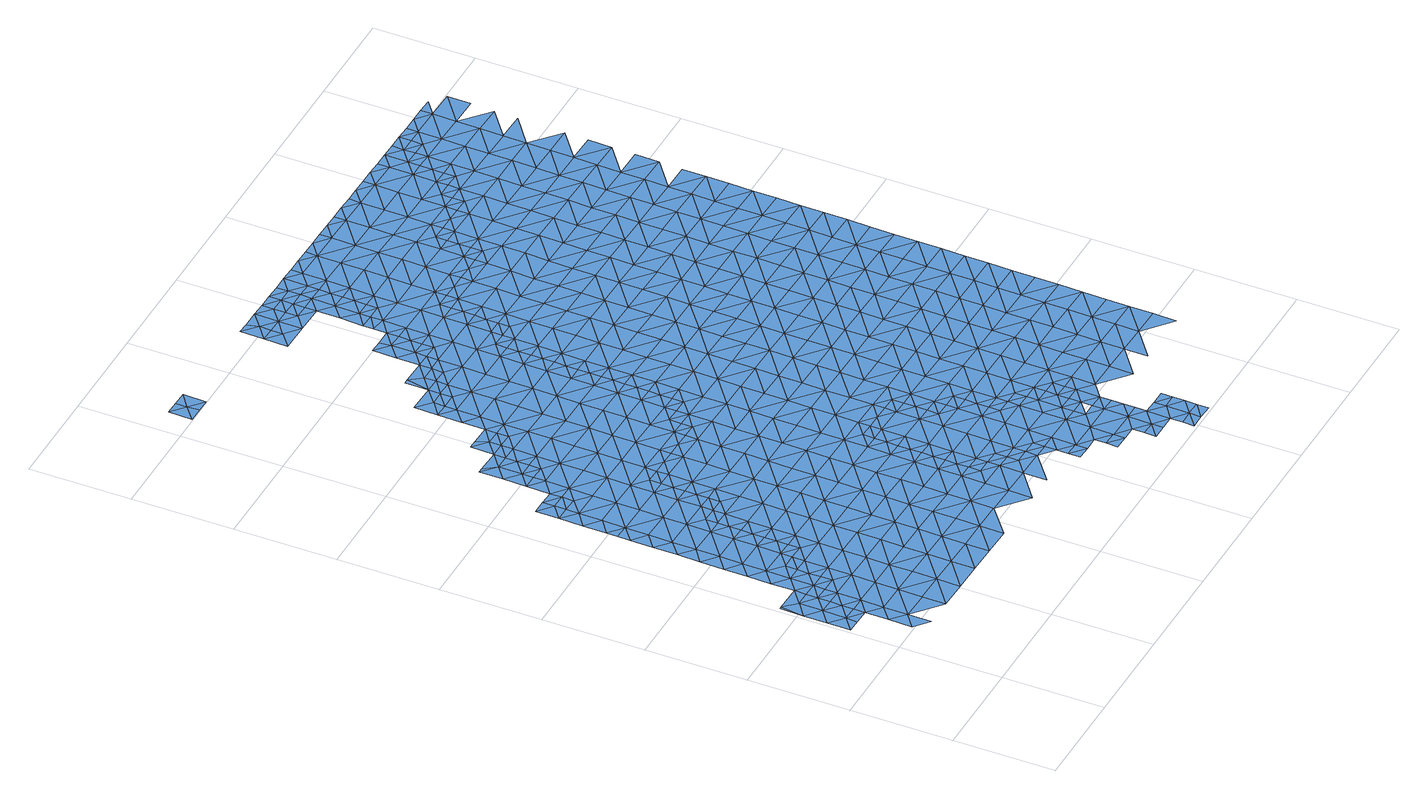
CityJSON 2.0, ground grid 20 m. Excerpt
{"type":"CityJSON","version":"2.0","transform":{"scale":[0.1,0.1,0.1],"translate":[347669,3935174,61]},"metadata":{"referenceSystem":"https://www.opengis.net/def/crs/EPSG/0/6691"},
"CityObjects":{
"waterbody1":{"type":"WaterBody","attributes":{"name":"7","class":"1140","function":"1","WaterBodyRiverFloodingRiskAttribute.description":"4","WaterBodyRiverFloodingRiskAttribute.rankOrg":"3","WaterBodyRiverFloodingRiskAttribute.adminType":"2","WaterBodyRiverFloodingRiskAttribute.scale":"L2"},"geometry":[{"type":"MultiSurface","lod":"1","boundaries":[[[0,1,2]],[[3,2,1]],[[1,4,3]],[[3,4,5]],[[6,7,8]],[[6,5,7]],[[5,4,7]],[[1,9,4]],[[10,11,12]],[[10,8,11]],[[8,7,11]],[[13,9,1]],[[13,1,14]],[[4,15,7]],[[16,12,11]],[[9,15,4]],[[7,17,11]],[[18,16,11]],[[15,17,7]],[[14,19,13]],[[19,9,13]],[[11,17,18]],[[14,20,19]],[[21,15,9]],[[19,22,9]],[[23,18,24]],[[18,17,24]],[[25,23,24]],[[26,17,15]],[[27,25,28]],[[27,29,30]],[[21,9,22]],[[25,24,28]],[[21,26,15]],[[31,24,17]],[[20,32,19]],[[29,27,28]],[[26,31,17]],[[19,33,22]],[[28,34,29]],[[32,33,19]],[[20,35,32]],[[22,33,21]],[[28,24,36]],[[36,24,31]],[[28,36,34]],[[33,37,21]],[[21,38,26]],[[35,39,32]],[[40,41,42]],[[26,43,31]],[[42,34,40]],[[38,21,37]],[[34,36,40]],[[40,44,41]],[[32,45,33]],[[44,46,47]],[[47,41,44]],[[35,48,39]],[[26,38,43]],[[44,49,46]],[[33,50,37]],[[36,31,51]],[[49,52,53]],[[36,54,40]],[[53,46,49]],[[45,32,39]],[[51,31,43]],[[51,54,36]],[[40,55,44]],[[56,57,58]],[[59,52,49]],[[58,52,59]],[[50,33,45]],[[54,55,40]],[[38,60,43]],[[48,61,39]],[[38,37,60]],[[56,58,59]],[[44,62,49]],[[60,37,50]],[[39,61,45]],[[55,62,44]],[[49,62,59]],[[51,43,63]],[[48,64,61]],[[56,59,65]],[[45,66,50]],[[43,60,63]],[[51,67,54]],[[45,61,68]],[[69,59,62]],[[51,63,70]],[[65,59,69]],[[54,71,55]],[[45,68,66]],[[51,70,67]],[[64,72,61]],[[60,50,73]],[[74,65,69]],[[75,65,74]],[[76,75,74]],[[71,77,55]],[[50,66,73]],[[54,67,71]],[[61,78,68]],[[63,60,79]],[[74,80,76]],[[63,81,70]],[[62,55,77]],[[72,78,61]],[[78,66,68]],[[82,76,80]],[[83,82,80]],[[60,73,79]],[[70,81,67]],[[69,84,74]],[[69,62,84]],[[85,73,66]],[[86,83,87]],[[86,88,89]],[[81,63,79]],[[84,62,77]],[[83,80,87]],[[74,90,80]],[[81,91,67]],[[67,92,71]],[[88,86,87]],[[91,92,67]],[[71,92,77]],[[66,78,85]],[[93,87,80]],[[74,84,90]],[[94,88,87]],[[72,95,78]],[[96,93,80]],[[97,95,72]],[[73,85,98]],[[79,73,99]],[[96,80,90]],[[77,100,84]],[[93,94,87]],[[101,85,78]],[[102,100,77]],[[73,98,99]],[[102,77,92]],[[81,79,103]],[[81,104,91]],[[103,79,99]],[[78,95,105]],[[85,106,98]],[[90,84,107]],[[108,94,93]],[[101,106,85]],[[104,109,91]],[[78,105,101]],[[81,103,104]],[[97,110,95]],[[84,100,107]],[[98,111,99]],[[92,91,109]],[[96,90,112]],[[113,108,93]],[[95,114,105]],[[102,115,100]],[[90,107,112]],[[102,92,115]],[[105,116,101]],[[93,96,117]],[[110,114,95]],[[103,99,111]],[[98,106,111]],[[117,96,112]],[[103,118,104]],[[92,109,115]],[[111,118,103]],[[116,119,101]],[[113,93,117]],[[100,120,107]],[[119,121,101]],[[105,114,116]],[[106,101,121]],[[107,120,112]],[[104,122,109]],[[100,115,123]],[[124,113,117]],[[125,126,106]],[[106,126,111]],[[106,121,125]],[[120,100,123]],[[127,128,110]],[[109,122,115]],[[129,116,114]],[[104,118,130]],[[126,131,111]],[[110,132,114]],[[112,133,117]],[[131,134,111]],[[111,134,118]],[[122,104,130]],[[135,123,115]],[[136,129,114]],[[124,117,137]],[[132,136,114]],[[134,138,118]],[[112,120,139]],[[110,128,132]],[[138,140,118]],[[118,140,130]],[[136,141,129]],[[133,112,139]],[[135,115,122]],[[137,117,133]],[[140,142,130]],[[143,122,130]],[[144,145,123]],[[146,132,128]],[[147,139,120]],[[130,142,143]],[[123,135,144]],[[120,123,145]],[[148,149,150]],[[148,137,133]],[[150,137,148]],[[151,146,128]],[[152,151,128]],[[153,133,139]],[[154,149,148]],[[151,155,146]],[[122,143,156]],[[120,145,147]],[[133,153,148]],[[135,122,157]],[[135,158,144]],[[159,154,148]],[[143,160,156]],[[122,156,157]],[[139,147,153]],[[161,159,148]],[[160,162,156]],[[145,144,158]],[[135,157,158]],[[145,163,147]],[[148,153,161]],[[164,153,147]],[[161,165,159]],[[145,158,163]],[[166,159,165]],[[157,156,167]],[[156,162,167]],[[168,166,165]],[[169,167,162]],[[157,170,158]],[[147,163,171]],[[153,172,161]],[[173,174,175]],[[174,168,165]],[[173,168,174]],[[176,170,157]],[[164,147,171]],[[158,170,163]],[[177,165,161]],[[157,167,176]],[[178,175,174]],[[179,175,178]],[[169,180,167]],[[181,179,178]],[[172,177,161]],[[182,183,184]],[[183,185,186]],[[153,164,172]],[[186,184,183]],[[165,177,174]],[[163,187,171]],[[188,189,190]],[[188,181,178]],[[191,176,167]],[[190,181,188]],[[180,191,167]],[[183,192,185]],[[193,178,174]],[[194,192,180]],[[194,185,192]],[[163,170,195]],[[196,197,198]],[[182,199,183]],[[200,189,188]],[[201,189,200]],[[202,203,197]],[[192,191,180]],[[204,201,200]],[[205,188,178]],[[163,195,187]],[[164,206,172]],[[193,174,177]],[[176,207,170]],[[164,171,206]],[[200,208,204]],[[209,192,183]],[[197,196,202]],[[199,209,183]],[[210,207,176]],[[211,204,208]],[[206,171,187]],[[212,213,214]],[[212,215,213]],[[216,211,208]],[[217,203,218]],[[176,191,210]],[[205,178,193]],[[170,219,195]],[[206,220,172]],[[203,202,218]],[[208,221,216]],[[199,217,218]],[[172,222,177]],[[196,223,202]],[[205,224,188]],[[225,221,226]],[[207,219,170]],[[225,216,221]],[[218,209,199]],[[227,214,213]],[[228,208,200]],[[209,229,192]],[[192,230,191]],[[231,232,213]],[[221,233,226]],[[200,188,228]],[[223,234,202]],[[229,230,192]],[[219,235,195]],[[236,226,233]],[[222,172,220]],[[191,230,210]],[[222,237,177]],[[238,239,223]],[[237,205,193]],[[213,240,227]],[[202,241,218]],[[228,188,224]],[[238,242,239]],[[243,236,233]],[[232,240,213]],[[187,195,235]],[[239,242,244]],[[187,245,206]],[[246,221,208]],[[193,177,237]],[[247,243,233]],[[239,234,223]],[[235,245,187]],[[248,207,210]],[[206,245,220]],[[230,249,210]],[[205,250,224]],[[251,233,221]],[[244,252,239]],[[253,240,232]],[[208,228,254]],[[202,234,241]],[[209,255,229]],[[233,256,247]],[[209,218,255]],[[246,208,254]],[[220,257,222]],[[250,205,237]],[[207,258,219]],[[259,228,224]],[[245,257,220]],[[250,260,224]],[[251,256,233]],[[253,261,240]],[[248,210,249]],[[239,262,234]],[[248,258,207]],[[258,235,219]],[[261,252,263]],[[218,241,255]],[[263,240,261]],[[251,221,246]],[[239,252,262]],[[234,264,241]],[[265,245,235]],[[259,266,228]],[[229,255,267]],[[230,229,268]],[[269,250,237]],[[258,270,235]],[[252,261,262]],[[224,260,259]],[[222,257,271]],[[237,222,272]],[[251,273,256]],[[254,228,266]],[[268,229,267]],[[273,274,275]],[[275,256,273]],[[234,262,276]],[[269,260,250]],[[241,277,255]],[[278,257,245]],[[246,254,266]],[[249,230,279]],[[222,271,272]],[[266,280,246]],[[281,282,283]],[[248,249,279]],[[234,276,264]],[[255,277,267]],[[253,284,285]],[[281,274,273]],[[278,271,257]],[[261,253,286]],[[283,274,281]],[[230,268,279]],[[269,237,272]],[[235,270,265]],[[251,246,280]],[[287,273,251]],[[262,261,286]],[[269,288,260]],[[277,241,264]],[[253,285,286]],[[289,290,291]],[[290,282,281]],[[292,272,271]],[[289,282,290]],[[293,248,279]],[[259,260,288]],[[245,265,278]],[[258,248,294]],[[258,295,270]],[[251,280,287]],[[294,248,293]],[[294,295,258]],[[296,291,290]],[[297,267,277]],[[284,298,285]],[[299,279,268]],[[262,286,300]],[[276,262,301]],[[302,280,266]],[[268,267,303]],[[292,271,278]],[[304,290,281]],[[292,305,272]],[[301,262,300]],[[272,306,269]],[[259,288,307]],[[266,259,302]],[[303,267,297]],[[308,286,285]],[[273,287,309]],[[281,273,304]],[[265,270,295]],[[279,299,293]],[[305,306,272]],[[264,276,310]],[[311,288,269]],[[259,307,302]],[[298,308,285]],[[280,312,287]],[[296,290,313]],[[273,309,304]],[[277,264,310]],[[299,268,303]],[[276,301,310]],[[304,314,290]],[[315,294,293]],[[306,311,269]],[[277,316,297]],[[265,295,317]],[[278,265,318]],[[312,280,302]],[[300,286,308]],[[287,319,309]],[[313,290,314]],[[300,320,301]],[[321,315,293]],[[322,305,292]],[[321,293,299]],[[323,295,294]],[[307,288,311]],[[277,310,324]],[[265,317,318]],[[325,302,307]],[[292,278,322]],[[319,287,312]],[[320,300,308]],[[315,323,294]],[[326,313,314]],[[277,324,316]],[[327,328,298]],[[329,299,303]],[[330,306,305]],[[303,297,331]],[[278,318,322]],[[332,307,311]],[[331,297,316]],[[333,308,298]],[[329,321,299]],[[309,319,334]],[[304,309,335]],[[301,320,336]],[[310,301,337]],[[325,307,332]],[[317,338,318]],[[325,339,302]],[[314,304,335]],[[317,295,338]],[[328,333,298]],[[312,339,319]],[[305,322,330]],[[326,314,340]],[[330,341,306]],[[309,334,335]],[[324,310,337]],[[312,302,339]],[[301,336,337]],[[335,342,314]],[[338,295,323]],[[343,316,324]],[[303,331,329]],[[308,344,320]],[[345,315,321]],[[346,322,318]],[[314,342,340]],[[333,344,308]],[[319,347,334]],[[311,306,348]],[[349,345,321]],[[350,324,337]],[[349,321,329]],[[320,351,336]],[[352,323,315]],[[332,311,348]],[[353,318,338]],[[354,330,322]],[[306,341,348]],[[332,355,325]],[[319,339,347]],[[345,352,315]],[[356,340,342]],[[324,350,343]],[[346,318,353]],[[357,329,331]],[[346,354,322]],[[358,338,323]],[[331,316,359]],[[330,354,341]],[[360,334,347]],[[361,350,337]],[[362,342,335]],[[332,348,355]],[[355,363,325]],[[359,316,343]],[[325,364,339]],[[320,344,351]],[[335,334,365]],[[366,356,342]],[[367,368,328]],[[328,369,333]],[[337,336,361]],[[364,347,339]],[[329,370,349]],[[365,362,335]],[[368,369,328]],[[369,344,333]],[[334,360,365]],[[341,371,348]],[[357,370,329]],[[362,366,342]],[[370,345,349]],[[336,351,361]],[[358,323,352]],[[358,372,338]],[[331,359,357]],[[350,373,343]],[[364,325,363]],[[374,341,354]],[[353,338,372]],[[348,375,355]],[[376,373,350]],[[377,351,344]],[[376,350,361]],[[346,353,372]],[[343,378,359]],[[360,347,379]],[[341,374,371]],[[345,380,352]],[[355,375,363]],[[372,381,346]],[[346,382,354]],[[383,377,344]],[[377,361,351]],[[362,384,366]],[[383,344,369]],[[347,364,379]],[[379,385,360]],[[384,386,387]],[[388,380,345]],[[387,366,384]],[[388,345,370]],[[375,348,371]],[[359,389,357]],[[390,364,363]],[[354,391,374]],[[392,376,361]],[[384,393,386]],[[365,360,394]],[[393,395,396]],[[358,352,380]],[[343,373,378]],[[382,391,354]],[[396,386,393]],[[397,372,358]],[[346,381,382]],[[374,391,371]],[[362,365,394]],[[398,363,375]],[[364,390,379]],[[360,385,394]],[[362,399,384]],[[389,359,378]],[[370,357,389]],[[400,388,370]],[[394,399,362]],[[401,397,358]],[[402,395,393]],[[361,377,392]],[[392,403,376]],[[401,358,380]],[[376,404,373]],[[390,363,398]],[[405,381,372]],[[379,406,385]],[[403,404,376]],[[390,406,379]],[[399,407,384]],[[408,378,373]],[[384,409,393]],[[381,405,382]],[[370,389,400]],[[400,410,388]],[[388,411,380]],[[371,391,412]],[[402,393,413]],[[375,371,414]],[[404,408,373]],[[385,415,394]],[[405,372,397]],[[414,371,412]],[[398,375,414]],[[378,416,389]],[[417,415,385]],[[415,399,394]],[[380,418,401]],[[393,409,413]],[[382,419,391]],[[384,407,409]],[[385,406,417]],[[420,419,382]],[[388,410,411]],[[421,422,398]],[[391,419,412]],[[423,407,399]],[[424,406,390]],[[382,405,420]],[[398,414,421]],[[390,398,422]],[[415,423,399]],[[418,380,411]],[[397,401,418]],[[425,413,409]],[[378,408,416]],[[424,417,406]],[[400,389,426]],[[400,427,410]],[[418,428,397]],[[397,429,405]],[[426,389,416]],[[428,429,397]],[[429,420,405]],[[410,427,411]],[[409,430,425]],[[424,390,422]],[[412,419,431]],[[414,412,432]],[[427,400,426]],[[407,423,433]],[[409,407,434]],[[435,419,420]],[[432,412,431]],[[436,423,415]],[[421,414,437]],[[407,433,434]],[[417,424,438]],[[415,417,436]],[[430,409,434]],[[418,411,439]],[[440,431,419]],[[422,421,437]],[[435,420,429]],[[411,427,439]],[[439,441,418]],[[414,432,437]],[[442,424,422]],[[417,438,436]],[[443,430,434]],[[444,430,443]],[[445,429,428]],[[440,419,435]],[[446,444,443]],[[433,423,447]],[[428,418,448]],[[449,422,437]],[[424,442,438]],[[440,450,431]],[[447,423,436]],[[447,451,433]],[[433,452,434]],[[453,446,443]],[[432,431,450]],[[418,441,448]],[[442,422,449]],[[454,435,429]],[[455,437,432]],[[456,453,443]],[[454,440,435]],[[428,448,445]],[[457,432,450]],[[452,433,451]],[[443,434,452]],[[438,442,458]],[[436,438,459]],[[455,432,457]],[[449,437,455]],[[429,445,454]],[[460,450,440]],[[447,436,459]],[[443,461,456]],[[438,458,459]],[[447,462,451]],[[455,463,449]],[[449,464,442]],[[443,452,461]],[[465,440,454]],[[450,460,457]],[[442,464,458]],[[466,452,451]],[[447,459,462]],[[467,468,469]],[[469,456,467]],[[440,465,460]],[[456,461,467]],[[470,455,457]],[[471,466,451]],[[449,463,464]],[[471,451,462]],[[452,466,461]],[[472,473,474]],[[470,463,455]],[[474,468,472]],[[475,476,458]],[[477,457,460]],[[468,467,472]],[[458,464,475]],[[459,458,476]],[[466,478,461]],[[461,479,467]],[[480,473,472]],[[462,459,476]],[[457,477,470]],[[470,481,463]],[[463,482,464]],[[467,479,472]],[[483,480,472]],[[484,485,462]],[[484,462,476]],[[461,478,479]],[[471,462,485]],[[471,486,466]],[[475,464,482]],[[485,486,471]],[[486,478,466]],[[472,487,483]],[[482,488,475]],[[472,479,487]],[[476,489,484]],[[490,479,478]],[[476,475,489]],[[491,492,493]],[[493,483,491]],[[483,487,491]],[[494,490,478]],[[490,487,479]],[[494,478,486]],[[489,495,484]],[[484,496,485]],[[497,492,491]],[[496,486,485]],[[490,498,487]],[[499,497,491]],[[498,500,487]],[[486,501,494]],[[491,487,500]],[[499,491,500]],[[502,498,490]],[[490,494,502]],[[503,499,500]],[[504,500,498]],[[500,505,503]],[[506,504,498]]]}]},
"waterbody2":{"type":"WaterBody","attributes":{"name":"7","class":"1140","function":"1","WaterBodyRiverFloodingRiskAttribute.description":"4","WaterBodyRiverFloodingRiskAttribute.rankOrg":"1","WaterBodyRiverFloodingRiskAttribute.adminType":"2","WaterBodyRiverFloodingRiskAttribute.scale":"L2"},"geometry":[{"type":"MultiSurface","lod":"1","boundaries":[[[507,508,509]],[[510,508,507]],[[510,12,508]],[[510,10,12]],[[10,510,8]],[[511,5,6]],[[512,5,511]],[[513,508,12]],[[8,510,511]],[[513,514,508]],[[507,509,515]],[[509,508,514]],[[511,6,8]],[[510,516,511]],[[512,511,517]],[[516,517,511]],[[507,516,510]]]}]},
"waterbody3":{"type":"WaterBody","attributes":{"name":"7","class":"1140","function":"1","WaterBodyRiverFloodingRiskAttribute.description":"4","WaterBodyRiverFloodingRiskAttribute.rankOrg":"2","WaterBodyRiverFloodingRiskAttribute.adminType":"2","WaterBodyRiverFloodingRiskAttribute.scale":"L2"},"geometry":[{"type":"MultiSurface","lod":"1","boundaries":[[[513,12,518]],[[514,513,518]],[[12,16,518]],[[519,514,520]],[[514,518,520]],[[16,18,518]],[[521,519,520]],[[522,519,521]],[[23,25,518]],[[518,18,23]],[[520,518,25]],[[523,522,521]],[[524,522,523]],[[27,30,520]],[[520,30,521]],[[520,25,27]],[[525,524,523]],[[526,524,525]],[[30,527,521]],[[521,528,523]],[[529,526,525]],[[530,526,529]],[[29,527,30]],[[531,530,532]],[[528,521,527]],[[530,529,532]],[[528,533,523]],[[525,523,533]],[[525,534,529]],[[535,531,532]],[[536,531,535]],[[29,34,527]],[[533,534,525]],[[537,538,536]],[[34,42,527]],[[41,528,527]],[[529,539,532]],[[538,537,540]],[[42,41,527]],[[536,535,537]],[[534,539,529]],[[540,541,542]],[[41,47,528]],[[46,533,528]],[[532,543,535]],[[47,46,528]],[[540,537,541]],[[535,543,537]],[[46,53,533]],[[52,534,533]],[[53,52,533]],[[544,542,545]],[[543,532,539]],[[542,541,545]],[[57,539,534]],[[537,546,541]],[[547,544,545]],[[58,57,534]],[[58,534,52]],[[548,546,537]],[[541,546,545]],[[537,543,548]],[[549,547,545]],[[550,539,57]],[[539,551,543]],[[552,549,545]],[[56,550,57]],[[545,546,552]],[[551,539,550]],[[553,554,549]],[[552,553,549]],[[548,543,555]],[[554,553,556]],[[555,543,551]],[[555,557,548]],[[56,75,550]],[[553,558,556]],[[546,548,557]],[[556,558,559]],[[546,560,552]],[[75,56,65]],[[75,76,550]],[[560,553,552]],[[551,550,76]],[[76,82,551]],[[561,559,558]],[[82,83,551]],[[555,551,83]],[[546,557,560]],[[562,558,553]],[[560,563,553]],[[564,561,558]],[[86,89,555]],[[555,89,557]],[[555,83,86]],[[563,562,553]],[[562,564,558]],[[89,565,557]],[[557,566,560]],[[88,565,89]],[[562,567,564]],[[568,564,567]],[[569,568,567]],[[566,570,560]],[[557,565,566]],[[563,570,562]],[[567,571,569]],[[563,560,570]],[[572,569,571]],[[572,573,574]],[[88,94,565]],[[575,567,562]],[[573,572,571]],[[576,575,562]],[[576,562,570]],[[577,565,94]],[[565,578,566]],[[577,578,565]],[[573,571,579]],[[108,577,94]],[[566,580,570]],[[581,579,571]],[[571,567,581]],[[581,567,575]],[[570,582,576]],[[108,113,577]],[[580,566,578]],[[576,582,575]],[[581,583,579]],[[584,583,585]],[[584,579,583]],[[586,578,577]],[[570,580,582]],[[586,577,113]],[[585,587,588]],[[582,589,575]],[[587,585,583]],[[588,587,590]],[[581,575,589]],[[581,591,583]],[[586,592,578]],[[578,593,580]],[[586,113,124]],[[594,590,595]],[[590,587,595]],[[580,596,582]],[[581,589,591]],[[583,597,587]],[[598,594,595]],[[124,137,586]],[[593,596,580]],[[599,597,583]],[[578,592,593]],[[149,592,586]],[[582,600,589]],[[583,591,599]],[[587,601,595]],[[602,598,595]],[[150,149,586]],[[150,586,137]],[[597,601,587]],[[603,593,592]],[[582,596,600]],[[604,592,149]],[[591,589,605]],[[602,595,601]],[[591,606,599]],[[604,603,592]],[[605,589,600]],[[605,606,591]],[[607,608,602]],[[609,596,593]],[[154,604,149]],[[599,606,597]],[[607,602,601]],[[608,610,611]],[[603,609,593]],[[609,600,596]],[[597,612,601]],[[610,608,607]],[[606,612,597]],[[154,159,604]],[[609,613,600]],[[612,614,601]],[[601,615,607]],[[166,168,604]],[[607,616,610]],[[166,604,159]],[[605,600,613]],[[603,604,168]],[[605,617,606]],[[173,175,603]],[[603,175,609]],[[173,603,168]],[[615,601,614]],[[605,613,618]],[[616,607,615]],[[606,619,612]],[[179,181,609]],[[179,609,175]],[[620,621,616]],[[613,609,181]],[[605,618,617]],[[189,618,613]],[[612,622,614]],[[623,624,621]],[[620,616,615]],[[190,189,613]],[[190,613,181]],[[606,617,619]],[[623,621,620]],[[201,204,618]],[[201,618,189]],[[622,612,619]],[[617,618,204]],[[625,620,615]],[[615,614,626]],[[204,211,617]],[[211,216,617]],[[626,625,615]],[[619,617,216]],[[623,620,627]],[[614,622,626]],[[625,627,620]],[[216,225,619]],[[225,226,619]],[[619,226,622]],[[226,236,622]],[[236,243,622]],[[626,622,243]],[[625,628,627]],[[629,627,628]],[[630,629,628]],[[631,630,628]],[[632,630,631]],[[633,632,631]],[[634,635,626]],[[626,243,634]],[[633,636,637]],[[625,626,635]],[[625,638,628]],[[636,633,631]],[[634,243,247]],[[635,638,625]],[[639,637,640]],[[640,637,636]],[[247,275,634]],[[256,275,247]],[[631,641,636]],[[631,628,641]],[[274,635,634]],[[275,274,634]],[[641,628,638]],[[640,636,642]],[[282,638,635]],[[283,282,635]],[[283,635,274]],[[636,643,642]],[[644,645,646]],[[636,641,643]],[[646,647,648]],[[289,291,638]],[[289,638,282]],[[647,646,645]],[[641,638,291]],[[649,650,651]],[[651,642,649]],[[652,648,647]],[[642,643,649]],[[645,653,647]],[[641,654,643]],[[655,656,657]],[[657,650,655]],[[650,649,655]],[[641,291,654]],[[658,647,653]],[[652,647,658]],[[655,659,656]],[[643,660,649]],[[661,659,653]],[[661,656,659]],[[291,296,654]],[[662,660,643]],[[662,643,654]],[[649,663,655]],[[664,653,659]],[[658,653,664]],[[296,313,654]],[[655,665,659]],[[666,658,664]],[[649,660,663]],[[654,667,662]],[[659,668,664]],[[669,667,654]],[[654,313,669]],[[666,664,670]],[[655,663,665]],[[662,671,660]],[[669,313,326]],[[659,665,668]],[[670,664,668]],[[326,340,669]],[[671,672,660]],[[662,667,671]],[[663,672,665]],[[663,660,672]],[[673,670,668]],[[669,674,667]],[[665,675,668]],[[676,673,668]],[[669,340,674]],[[675,665,672]],[[674,677,667]],[[667,678,671]],[[679,676,668]],[[340,356,674]],[[678,672,671]],[[668,675,679]],[[356,366,674]],[[667,677,678]],[[386,677,674]],[[680,676,679]],[[387,386,674]],[[387,674,366]],[[675,672,681]],[[682,679,675]],[[672,678,681]],[[386,396,677]],[[395,678,677]],[[396,395,677]],[[680,679,683]],[[684,675,681]],[[685,681,678]],[[675,684,682]],[[685,678,395]],[[683,679,682]],[[686,684,681]],[[687,683,682]],[[685,395,402]],[[686,681,685]],[[688,682,684]],[[689,687,682]],[[402,413,685]],[[690,688,684]],[[690,684,686]],[[689,682,688]],[[686,685,691]],[[685,413,691]],[[692,690,686]],[[693,689,688]],[[413,425,691]],[[686,691,694]],[[690,695,688]],[[696,693,688]],[[425,430,691]],[[686,694,692]],[[695,696,688]],[[430,444,691]],[[446,694,691]],[[444,446,691]],[[695,690,692]],[[697,692,694]],[[698,694,446]],[[699,696,695]],[[697,695,692]],[[698,446,453]],[[697,694,698]],[[699,695,700]],[[453,456,698]],[[701,695,697]],[[700,695,701]],[[468,697,698]],[[469,468,698]],[[698,456,469]],[[702,700,701]],[[474,473,697]],[[697,468,474]],[[701,697,473]],[[701,703,702]],[[701,473,703]],[[480,704,473]],[[473,704,703]],[[705,703,704]],[[480,483,704]],[[493,492,704]],[[704,483,493]],[[705,704,492]]]}]},
"waterbody4":{"type":"WaterBody","attributes":{"name":"7","class":"1140","function":"1","WaterBodyRiverFloodingRiskAttribute.description":"4","WaterBodyRiverFloodingRiskAttribute.rankOrg":"1","WaterBodyRiverFloodingRiskAttribute.adminType":"2","WaterBodyRiverFloodingRiskAttribute.scale":"L2"},"geometry":[{"type":"MultiSurface","lod":"1","boundaries":[[[706,544,547]],[[547,554,706]],[[549,554,547]],[[707,554,556]],[[554,707,706]],[[707,708,706]],[[706,708,544]]]}]},
"waterbody5":{"type":"WaterBody","attributes":{"name":"7","class":"1140","function":"1","WaterBodyRiverFloodingRiskAttribute.description":"4","WaterBodyRiverFloodingRiskAttribute.rankOrg":"1","WaterBodyRiverFloodingRiskAttribute.adminType":"2","WaterBodyRiverFloodingRiskAttribute.scale":"L2"},"geometry":[{"type":"MultiSurface","lod":"1","boundaries":[[[561,564,709]],[[561,709,559]],[[710,709,711]],[[569,572,711]],[[709,710,559]],[[568,569,709]],[[711,709,569]],[[564,568,709]],[[572,574,711]],[[712,711,574]],[[713,710,711]],[[713,711,712]]]}]},
"waterbody6":{"type":"WaterBody","attributes":{"name":"7","class":"1140","function":"1","WaterBodyRiverFloodingRiskAttribute.description":"4","WaterBodyRiverFloodingRiskAttribute.rankOrg":"1","WaterBodyRiverFloodingRiskAttribute.adminType":"2","WaterBodyRiverFloodingRiskAttribute.scale":"L2"},"geometry":[{"type":"MultiSurface","lod":"1","boundaries":[[[714,715,716]],[[716,717,714]],[[716,715,718]],[[719,716,718]],[[716,719,720]],[[720,717,716]]]}]},
"waterbody7":{"type":"WaterBody","attributes":{"name":"7","class":"1140","function":"1","WaterBodyRiverFloodingRiskAttribute.description":"4","WaterBodyRiverFloodingRiskAttribute.rankOrg":"1","WaterBodyRiverFloodingRiskAttribute.adminType":"2","WaterBodyRiverFloodingRiskAttribute.scale":"L2"},"geometry":[{"type":"MultiSurface","lod":"1","boundaries":[[[721,722,723]],[[721,723,585]],[[584,585,723]],[[574,573,723]],[[573,584,723]],[[579,584,573]],[[722,574,723]]]}]},
"waterbody8":{"type":"WaterBody","attributes":{"name":"7","class":"1140","function":"1","WaterBodyRiverFloodingRiskAttribute.description":"4","WaterBodyRiverFloodingRiskAttribute.rankOrg":"1","WaterBodyRiverFloodingRiskAttribute.adminType":"2","WaterBodyRiverFloodingRiskAttribute.scale":"L2"},"geometry":[{"type":"MultiSurface","lod":"1","boundaries":[[[608,598,602]],[[608,611,724]],[[598,608,724]],[[611,725,724]],[[724,725,594]],[[594,598,724]]]}]},
"waterbody9":{"type":"WaterBody","attributes":{"name":"7","class":"1140","function":"1","WaterBodyRiverFloodingRiskAttribute.description":"4","WaterBodyRiverFloodingRiskAttribute.rankOrg":"1","WaterBodyRiverFloodingRiskAttribute.adminType":"2","WaterBodyRiverFloodingRiskAttribute.scale":"L2"},"geometry":[{"type":"MultiSurface","lod":"1","boundaries":[[[621,624,726]],[[727,726,624]],[[610,726,611]],[[611,727,728]],[[727,611,726]],[[610,621,726]],[[621,610,616]]]}]},
"waterbody10":{"type":"WaterBody","attributes":{"name":"7","class":"1140","function":"1","WaterBodyRiverFloodingRiskAttribute.description":"4","WaterBodyRiverFloodingRiskAttribute.rankOrg":"4","WaterBodyRiverFloodingRiskAttribute.adminType":"2","WaterBodyRiverFloodingRiskAttribute.scale":"L2"},"geometry":[{"type":"MultiSurface","lod":"1","boundaries":[[[729,263,252]],[[240,263,729]],[[227,240,729]],[[730,731,732]],[[731,733,732]],[[733,731,734]],[[735,734,731]],[[736,734,735]],[[736,737,734]],[[738,736,739]],[[740,738,739]],[[741,738,740]],[[151,152,742]],[[743,742,152]],[[743,744,742]],[[745,744,743]],[[745,215,744]],[[745,746,215]],[[735,746,745]],[[735,747,746]],[[747,748,746]],[[748,232,746]],[[746,232,231]],[[735,745,739]],[[749,739,745]],[[231,215,746]],[[212,214,744]],[[744,214,750]],[[214,242,750]],[[729,242,214]],[[244,242,729]],[[733,751,752]],[[751,753,752]],[[752,753,754]],[[754,755,752]],[[756,755,754]],[[730,757,758]],[[732,759,757]],[[759,732,752]],[[755,759,752]],[[760,734,761]],[[132,146,136]],[[136,146,762]],[[146,155,762]],[[155,763,762]],[[742,763,155]],[[762,763,764]],[[763,765,764]],[[750,765,763]],[[765,198,764]],[[196,198,765]],[[125,121,766]],[[121,767,766]],[[121,119,767]],[[119,129,767]],[[129,119,116]],[[129,141,767]],[[141,768,767]],[[762,768,141]],[[768,769,767]],[[769,768,770]],[[768,764,770]],[[771,769,770]],[[766,769,771]],[[766,771,772]],[[773,772,771]],[[773,774,772]],[[774,773,775]],[[776,775,773]],[[776,162,775]],[[169,162,776]],[[138,134,774]],[[138,774,140]],[[142,140,775]],[[160,142,775]],[[142,160,143]],[[131,772,134]],[[131,126,772]],[[776,180,169]],[[194,180,776]],[[186,185,773]],[[184,186,773]],[[182,184,777]],[[777,184,771]],[[182,777,199]],[[217,199,777]],[[777,203,217]],[[203,777,770]],[[185,194,776]],[[160,775,162]],[[185,776,773]],[[774,775,140]],[[772,774,134]],[[184,773,771]],[[766,772,126]],[[777,771,770]],[[766,767,769]],[[125,766,126]],[[752,732,733]],[[757,730,732]],[[735,731,778]],[[778,747,735]],[[214,227,729]],[[252,244,729]],[[141,136,762]],[[197,203,770]],[[198,197,770]],[[238,196,765]],[[198,770,764]],[[768,762,764]],[[238,223,196]],[[238,765,242]],[[242,765,750]],[[763,744,750]],[[215,212,744]],[[743,749,745]],[[779,749,743]],[[780,779,743]],[[781,779,780]],[[744,763,742]],[[743,152,780]],[[151,742,155]],[[739,749,740]],[[737,761,734]],[[739,736,735]],[[760,733,734]]]}]},
"waterbody11":{"type":"WaterBody","attributes":{"name":"7","class":"1140","function":"1","WaterBodyRiverFloodingRiskAttribute.description":"4","WaterBodyRiverFloodingRiskAttribute.rankOrg":"1","WaterBodyRiverFloodingRiskAttribute.adminType":"2","WaterBodyRiverFloodingRiskAttribute.scale":"L2"},"geometry":[{"type":"MultiSurface","lod":"1","boundaries":[[[782,783,633]],[[784,785,624]],[[632,783,630]],[[784,627,629]],[[629,630,784]],[[623,784,624]],[[623,627,784]],[[786,783,782]],[[632,633,783]],[[785,783,786]],[[784,783,785]],[[783,784,630]]]}]},
"waterbody12":{"type":"WaterBody","attributes":{"name":"7","class":"1140","function":"1","WaterBodyRiverFloodingRiskAttribute.description":"4","WaterBodyRiverFloodingRiskAttribute.rankOrg":"2","WaterBodyRiverFloodingRiskAttribute.adminType":"2","WaterBodyRiverFloodingRiskAttribute.scale":"L2"},"geometry":[{"type":"MultiSurface","lod":"1","boundaries":[[[787,644,788]],[[789,790,791]],[[792,793,788]],[[794,791,790]],[[644,795,788]],[[795,792,788]],[[787,788,796]],[[788,793,796]],[[794,793,791]],[[792,791,793]],[[792,789,791]]]}]},
"waterbody13":{"type":"WaterBody","attributes":{"name":"7","class":"1140","function":"1","WaterBodyRiverFloodingRiskAttribute.description":"4","WaterBodyRiverFloodingRiskAttribute.rankOrg":"1","WaterBodyRiverFloodingRiskAttribute.adminType":"2","WaterBodyRiverFloodingRiskAttribute.scale":"L2"},"geometry":[{"type":"MultiSurface","lod":"1","boundaries":[[[789,797,790]],[[646,798,799]],[[798,800,799]],[[648,798,646]],[[799,795,646]],[[646,795,644]],[[799,792,795]],[[789,792,797]],[[800,797,792]],[[801,797,800]],[[800,792,799]],[[802,790,797]],[[801,802,797]]]}]},
"waterbody14":{"type":"WaterBody","attributes":{"name":"7","class":"1140","function":"1","WaterBodyRiverFloodingRiskAttribute.description":"4","WaterBodyRiverFloodingRiskAttribute.rankOrg":"1","WaterBodyRiverFloodingRiskAttribute.adminType":"2","WaterBodyRiverFloodingRiskAttribute.scale":"L2"},"geometry":[{"type":"MultiSurface","lod":"1","boundaries":[[[803,804,796]],[[645,644,804]],[[805,639,806]],[[787,804,644]],[[656,804,803]],[[803,650,657]],[[650,803,806]],[[651,650,806]],[[806,642,651]],[[661,645,804]],[[657,656,803]],[[787,796,804]],[[803,805,806]],[[640,642,806]],[[806,639,640]],[[653,645,661]],[[656,661,804]],[[803,796,805]]]}]}
},
"vertices":[
[92,181,3],[92,227,3],[64,205,3],[65,251,3],[93,274,3],[65,297,3],[66,320,3],[94,320,3],[66,343,3],[150,273,3],[67,366,3],[95,366,3],[67,390,3],[149,226,3],[148,180,3],[151,319,3],[95,389,3],[152,365,3],[124,389,3],[206,225,3],[205,179,3],[207,318,3],[207,272,3],[124,412,3],[152,411,3],[124,435,3],[208,364,3],[125,458,3],[153,457,3],[153,481,3],[125,481,3],[209,410,3],[262,224,3],[263,271,3],[182,480,3],[262,178,3],[210,457,3],[264,317,3],[265,363,3],[319,223,3],[211,503,3],[183,526,3],[182,503,3],[266,409,3],[211,549,3],[320,270,3],[183,573,3],[183,549,3],[318,177,3],[212,595,3],[321,316,3],[266,456,3],[184,619,3],[184,596,3],[267,502,3],[268,548,3],[213,664,3],[185,665,3],[185,642,3],[213,641,3],[321,362,3],[376,223,3],[269,594,3],[322,408,3],[375,176,3],[242,664,3],[377,315,3],[324,501,3],[377,269,3],[270,640,3],[323,455,3],[325,547,3],[432,222,3],[378,361,3],[270,687,3],[242,687,3],[242,710,3],[325,593,3],[433,268,3],[379,407,3],[271,733,3],[380,454,3],[243,733,3],[243,756,3],[326,639,3],[434,314,3],[244,780,3],[272,779,3],[272,802,3],[244,803,3],[327,686,3],[381,500,3],[381,546,3],[329,778,3],[301,802,3],[489,221,3],[328,732,3],[488,174,3],[435,360,3],[436,406,3],[383,638,3],[491,313,3],[382,592,3],[436,453,3],[437,499,3],[490,267,3],[491,359,3],[384,685,3],[329,801,3],[438,545,3],[546,220,3],[492,405,3],[384,731,3],[357,801,3],[547,266,3],[439,591,3],[519,289,3],[385,777,3],[493,452,3],[519,313,3],[440,684,3],[519,336,3],[495,544,3],[440,638,3],[386,800,3],[520,359,3],[520,382,3],[545,173,3],[602,219,3],[547,289,3],[494,498,3],[521,405,3],[574,242,3],[442,776,3],[521,428,3],[495,590,3],[575,265,3],[414,800,3],[521,451,3],[441,730,3],[522,474,3],[575,288,3],[522,497,3],[523,521,3],[496,637,3],[497,683,3],[603,242,3],[498,729,3],[443,822,3],[415,846,3],[414,823,3],[631,218,3],[630,195,3],[499,775,3],[443,845,3],[631,241,3],[551,543,3],[552,589,3],[553,636,3],[471,845,3],[551,520,3],[499,821,3],[579,520,3],[554,682,3],[555,774,3],[500,868,3],[472,868,3],[608,542,3],[472,891,3],[608,519,3],[609,635,3],[554,728,3],[556,820,3],[473,914,3],[501,914,3],[473,937,3],[609,588,3],[557,867,3],[502,960,3],[473,961,3],[636,519,3],[474,984,3],[663,426,3],[663,449,3],[634,426,3],[635,472,3],[635,449,3],[611,727,3],[502,1006,3],[475,1030,3],[474,1007,3],[665,541,3],[664,495,3],[558,913,3],[635,495,3],[610,681,3],[718,332,3],[690,356,3],[689,333,3],[691,425,3],[503,1052,3],[475,1053,3],[718,355,3],[690,379,3],[475,1076,3],[558,959,3],[612,773,3],[666,634,3],[504,1099,3],[720,448,3],[665,587,3],[476,1099,3],[744,216,3],[772,216,3],[744,239,3],[744,193,3],[476,1122,3],[691,402,3],[719,402,3],[667,680,3],[613,819,3],[505,1145,3],[613,866,3],[746,332,3],[559,1005,3],[477,1145,3],[477,1169,3],[773,239,3],[560,1052,3],[720,494,3],[721,540,3],[772,193,3],[800,192,3],[506,1191,3],[775,354,3],[668,726,3],[477,1192,3],[614,912,3],[746,309,3],[774,308,3],[801,238,3],[776,401,3],[745,286,3],[478,1215,3],[774,285,3],[669,772,3],[562,1144,3],[506,1214,3],[723,633,3],[722,586,3],[615,958,3],[562,1190,3],[802,285,3],[829,215,3],[561,1098,3],[776,447,3],[534,1214,3],[669,819,3],[724,679,3],[617,1051,3],[616,1004,3],[830,261,3],[831,307,3],[801,261,3],[832,400,3],[725,771,3],[617,1097,3],[777,493,3],[778,539,3],[672,957,3],[724,725,3],[670,865,3],[671,911,3],[563,1236,3],[535,1260,3],[535,1237,3],[831,353,3],[833,446,3],[726,818,3],[779,585,3],[618,1143,3],[564,1283,4],[536,1306,4],[536,1283,4],[885,168,3],[886,214,3],[886,260,3],[619,1189,3],[672,1003,3],[536,1329,4],[565,1329,4],[537,1352,4],[727,864,3],[779,632,3],[780,678,3],[781,724,3],[565,1352,4],[834,492,3],[942,213,3],[835,585,3],[887,306,3],[888,352,3],[674,1096,3],[835,538,3],[621,1282,4],[728,910,3],[728,956,3],[673,1050,3],[943,259,3],[620,1235,3],[889,399,3],[729,1002,3],[675,1142,3],[593,1351,4],[621,1328,4],[837,677,3],[890,491,3],[782,770,3],[783,817,3],[676,1188,3],[944,305,3],[836,631,3],[783,863,3],[838,723,3],[890,445,3],[731,1095,3],[622,1351,4],[942,167,3],[999,212,3],[892,584,3],[784,909,3],[891,537,3],[730,1049,3],[1000,258,3],[676,1234,3],[677,1281,4],[945,352,3],[945,398,3],[838,769,3],[731,1141,3],[650,1350,4],[785,955,3],[678,1327,4],[947,490,3],[1001,304,3],[894,676,3],[840,862,3],[732,1187,3],[786,1001,3],[893,630,3],[946,444,3],[1001,351,3],[894,722,3],[839,816,3],[841,908,3],[787,1048,3],[678,1350,4],[949,583,3],[895,768,3],[948,536,3],[733,1234,3],[1002,397,3],[735,1326,4],[787,1094,3],[788,1140,3],[734,1280,4],[707,1350,4],[1055,165,3],[1056,211,3],[1056,257,3],[949,629,3],[842,1000,3],[896,815,3],[1004,489,3],[842,954,3],[843,1047,3],[1003,443,3],[1058,350,3],[1005,535,3],[789,1186,3],[951,721,3],[897,861,3],[898,907,3],[1057,303,3],[735,1372,4],[790,1233,3],[707,1396,4],[707,1373,4],[950,675,3],[1005,582,3],[845,1139,3],[898,953,3],[1059,396,3],[736,1418,4],[790,1279,4],[708,1442,4],[708,1419,4],[953,814,3],[844,1093,3],[791,1325,4],[1006,628,3],[952,767,3],[737,1441,4],[1060,442,3],[1060,488,3],[953,860,3],[846,1185,3],[792,1371,4],[1061,534,3],[793,1417,4],[1007,674,3],[1008,720,3],[899,1000,3],[765,1441,4],[900,1046,3],[847,1278,4],[1062,581,3],[846,1232,3],[1008,766,3],[955,952,3],[954,906,3],[901,1092,3],[901,1138,3],[848,1324,4],[902,1184,3],[793,1441,4],[1063,627,3],[1064,673,3],[1009,813,3],[1010,859,3],[822,1440,4],[956,999,3],[957,1045,3],[849,1370,4],[850,1416,4],[1011,905,3],[904,1277,4],[957,1091,3],[903,1231,3],[1064,719,3],[1012,951,3],[1065,766,3],[959,1183,3],[850,1463,4],[822,1463,4],[1067,858,3],[822,1486,4],[905,1323,4],[1066,812,3],[958,1137,3],[1012,998,3],[905,1369,4],[906,1415,4],[851,1486,4],[1067,904,3],[1014,1090,3],[879,1485,4],[1013,1044,3],[960,1230,3],[960,1276,4],[1069,997,3],[907,1462,4],[961,1322,4],[1015,1136,3],[1016,1182,3],[1068,950,3],[963,1415,4],[908,1508,4],[880,1531,4],[879,1508,4],[1071,1089,3],[962,1368,4],[909,1554,4],[881,1578,4],[880,1555,4],[1016,1229,3],[1017,1275,4],[1070,1043,3],[964,1461,4],[964,1507,4],[909,1577,4],[1071,1135,3],[1072,1181,3],[937,1577,4],[1018,1321,4],[1019,1367,4],[1019,1414,4],[965,1553,4],[1073,1228,3],[1074,1274,3],[1021,1506,4],[966,1599,4],[938,1623,4],[938,1600,4],[1020,1460,4],[1075,1320,3],[1075,1366,3],[966,1622,4],[1022,1552,4],[995,1622,4],[1023,1598,4],[1077,1459,3],[1078,1505,3],[1023,1622,4],[1079,1597,4],[1051,1621,4],[1079,1551,4],
[10,391,3],[39,413,3],[16,437,3],[38,367,3],[37,321,3],[35,298,3],[67,413,3],[68,436,3],[11,437,3],[9,344,3],[9,298,3],
[96,412,3],[68,482,3],[96,458,3],[97,505,3],[69,528,3],[98,551,3],[70,574,3],[99,597,3],[71,621,3],[154,504,3],[155,550,3],[100,643,3],[72,667,3],[72,713,3],[100,690,3],[155,596,3],[156,642,3],[101,736,3],[73,759,3],[102,782,3],[74,783,3],[157,689,3],[74,806,3],[103,828,3],[75,852,3],[158,735,3],[76,898,3],[104,874,3],[159,827,3],[104,898,3],[159,781,3],[132,897,3],[214,688,3],[214,734,3],[160,873,3],[161,920,3],[133,920,3],[215,780,3],[133,943,3],[216,826,3],[162,966,3],[134,989,3],[217,872,3],[162,989,3],[218,965,3],[218,919,3],[190,988,3],[273,825,3],[273,871,3],[219,1011,3],[191,1012,3],[191,1035,3],[274,918,3],[220,1057,3],[192,1058,3],[220,1080,3],[192,1081,3],[276,1010,3],[275,964,3],[329,824,3],[330,871,3],[249,1080,3],[331,917,3],[277,1056,3],[332,963,3],[277,1103,3],[249,1103,3],[250,1126,3],[386,823,3],[278,1149,3],[250,1171,3],[333,1009,3],[250,1172,3],[333,1055,3],[387,870,3],[388,916,3],[251,1219,3],[279,1195,3],[388,962,3],[335,1148,3],[279,1218,3],[334,1102,3],[389,1008,3],[336,1194,3],[308,1218,3],[444,915,3],[443,869,3],[390,1054,3],[391,1101,3],[336,1240,3],[308,1241,3],[445,961,3],[337,1263,3],[309,1264,3],[392,1147,3],[446,1007,3],[392,1193,3],[393,1239,3],[365,1263,3],[447,1100,3],[447,1053,3],[448,1146,3],[394,1286,3],[366,1286,3],[449,1192,3],[394,1309,3],[366,1309,3],[451,1285,3],[450,1238,3],[423,1308,3],[451,1331,3],[423,1331,3],[423,1354,3],[452,1377,3],[424,1377,3],[424,1401,3],[506,1237,3],[507,1284,3],[453,1423,3],[425,1427,3],[508,1330,3],[425,1447,3],[453,1446,3],[509,1376,3],[482,1446,3],[510,1422,3],[427,1585,4],[456,1585,4],[428,1609,4],[456,1608,4],[428,1632,4],[510,1468,3],[482,1492,4],[482,1469,3],[456,1631,4],[484,1584,4],[565,1375,4],[511,1515,4],[483,1538,4],[483,1515,4],[485,1631,4],[512,1561,4],[567,1467,4],[484,1561,4],[566,1421,4],[568,1514,4],[513,1607,4],[569,1560,4],[513,1630,4],[623,1420,4],[569,1606,4],[622,1374,4],[541,1630,4],[624,1467,4],[624,1513,4],[570,1629,4],[679,1373,4],[625,1559,4],[598,1629,4],[680,1419,4],[680,1466,4],[626,1605,4],[626,1628,4],[681,1512,4],[683,1604,4],[655,1628,4],[682,1558,4],[737,1465,4],[738,1511,4],[683,1627,4],[739,1603,4],[711,1627,4],[739,1557,4],[794,1464,4],[795,1556,4],[740,1626,4],[794,1510,4],[796,1602,4],[768,1626,4],[852,1555,4],[851,1509,4],[796,1625,4],[825,1625,4],[853,1601,4],[853,1624,4],[881,1624,4],[909,1600,4],[910,1623,4],
[104,921,3],[105,944,3],[76,944,3],
[163,1012,3],[135,1036,3],[163,1058,3],[145,1082,3],[135,1082,3],
[31,1592,22],[61,1592,22],[59,1615,22],[32,1638,22],[87,1591,22],[88,1637,22],[60,1638,22],
[211,1127,3],[193,1127,3],[221,1104,3],
[280,1241,3],[252,1265,3],
[337,1286,3],[318,1310,3],[309,1310,3],
[773,262,3],[827,99,3],[799,100,3],[827,76,3],[798,54,3],[770,77,3],[771,123,3],[742,101,3],[742,78,3],[714,101,3],[714,124,3],[686,125,3],[685,102,3],[659,218,3],[658,171,3],[716,217,3],[715,170,3],[772,170,3],[800,146,3],[800,169,3],[686,148,3],[716,263,3],[798,30,3],[826,30,3],[797,7,3],[825,7,3],[854,29,3],[854,6,3],[855,76,3],[855,99,3],[855,53,3],[770,54,3],[741,54,3],[603,265,3],[660,264,3],[661,310,3],[717,309,3],[548,358,3],[547,312,3],[604,311,3],[605,357,3],[661,356,3],[606,404,3],[549,404,3],[606,450,3],[550,451,3],[550,497,3],[607,496,3],[662,403,3],[799,123,3],[658,148,3],[630,172,3],[630,149,3],
[393,1401,3],[395,1378,3],[395,1332,3],[367,1355,3],[368,1402,3],
[427,1562,4],[399,1563,4],[342,1587,4],[314,1587,4],[342,1564,4],[371,1586,4],[370,1540,4],[313,1541,4],[399,1586,4],[427,1539,4],
[343,1610,4],[400,1632,4],[399,1609,4],[371,1633,4],[337,1633,4],[315,1634,4],
[454,1516,4],[455,1562,4],[426,1493,4],[454,1469,3]
]}
